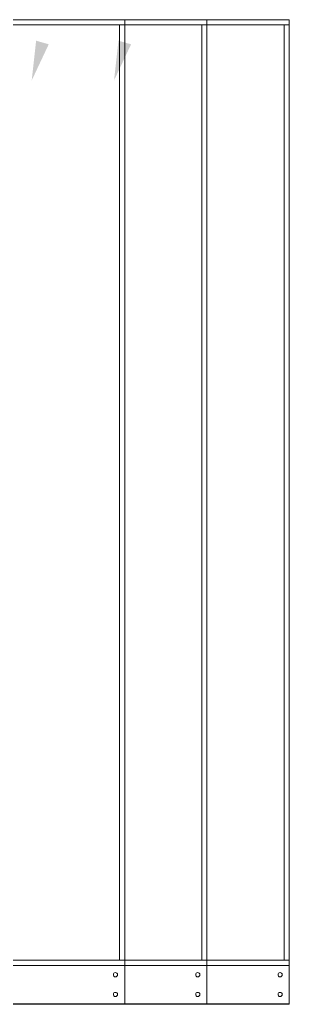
# Model space of a CAD drawing. Header units: millimetres. Extents: x -662642 to 33419, y -141169 to 23423.
# Drawn here: x -655692 to -654665, y -141169 to -137420 of the extents above; entities that cross this region are included whole.
import ezdxf

# ---------------------------------------------------------------- set-up
doc = ezdxf.new("R2010")
doc.units = ezdxf.units.MM
doc.layers.add('냉각탑_dim', color=1, linetype='Continuous')

# ---------------------------------------------------------------- blocks, each defined once
blk = doc.blocks.new('1')
at = {"lineweight": 20}
for p, q in [((17499.1, 12708.5), (18602.6, 12708.5)), ((18602.6, 12708.5), (18602.6, 9108.5)), ((17502.6, 12688.5), (18602.6, 12688.5)), ((18582.6, 12688.5), (18582.6, 9128.5)), ((18602.6, 9128.5), (17502.6, 9128.5)), ((18602.6, 9108.5), (17502.6, 9108.5))]:
    blk.add_line(p, q, dxfattribs=at)
at = {"color": 0, "lineweight": 20}
blk.add_line((18602.6, 8960.2), (18602.6, 9108.5), dxfattribs=at)
at = {"ltscale": 500}
blk.add_line((18602.6, 8960.2), (11402.6, 8960.2), dxfattribs=at)
at = {"lineweight": 20}
for centre in [(18567.6, 9072.7), (18567.6, 8997.7)]:
    blk.add_circle(centre, 8, dxfattribs=at)
at = {"layer": '냉각탑_dim', "lineweight": 20}
blk.add_solid([(17999.9, 12615), (17935.1, 12477.4), (17951.8, 12628.6)], dxfattribs=at)

msp = doc.modelspace()

# ---------------------------------------------------------------- block references
at = {"lineweight": 5}
for p in [(-673894.7, -150129), (-673581.2, -150129), (-673267.6, -150129)]:
    msp.add_blockref('1', p, dxfattribs=at)

doc.saveas('drawing.dxf')
